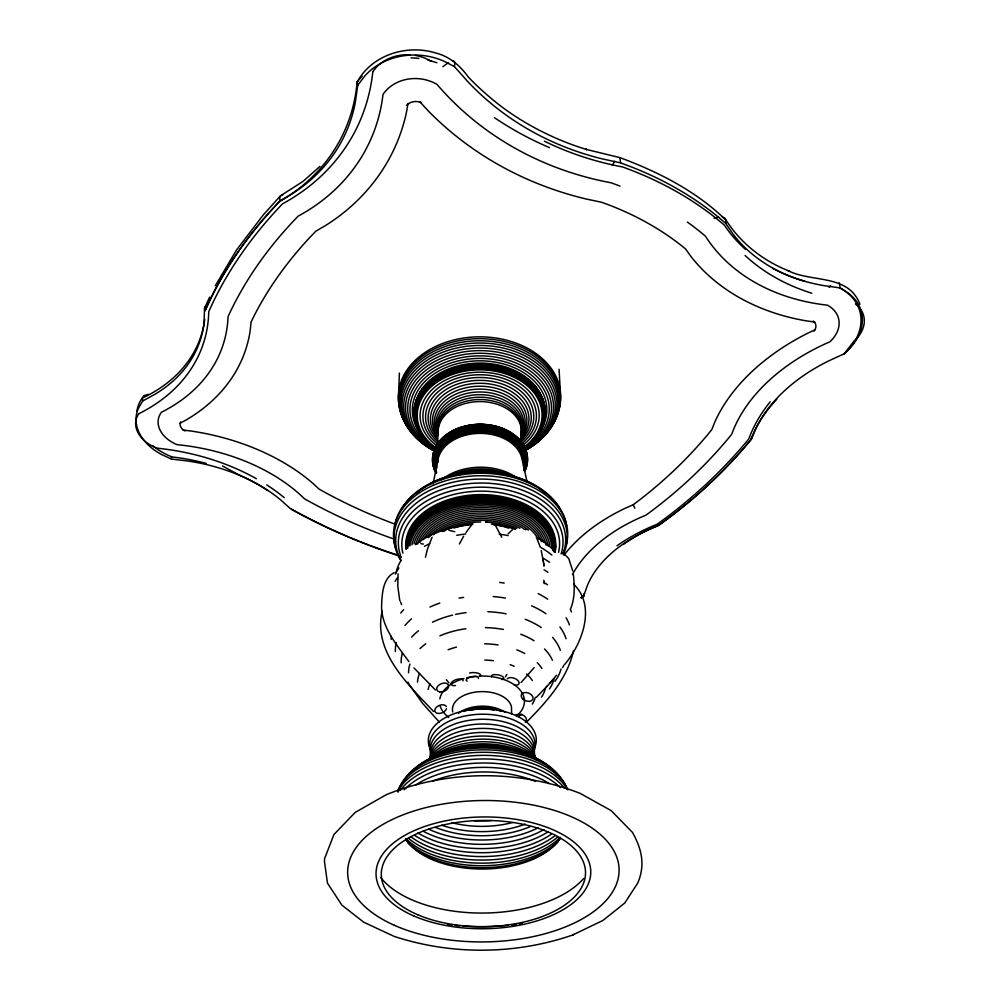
<?xml version="1.0" encoding="UTF-8"?>
<svg xmlns="http://www.w3.org/2000/svg" width="1000" height="1000" viewBox="0 0 1000 1000"><rect width="100%" height="100%" fill="white"/><g stroke="black" fill="none" stroke-linecap="round" stroke-linejoin="round"><path stroke-width="1.5" d="M581.213 597.688L583.675 595.988L587.362 585.55A134.838 85.2 -7 0 1 646.275 530.788L658.337 525.55L668.413 518.15A636.287 508.837 14.8 0 0 743.3 448.65L751.438 439.038L755.812 428.663A152.625 101.988 -14 0 1 828.225 361.138L844.175 353.787L851.375 346.488A58 42.462 -14.3 0 0 848.512 293.263L840.325 287.962L823.05 285.487A184.85 143.05 -23.1 0 1 733.062 234.088L725.662 223.312L717 216.025A316.075 233.8 -0.5 0 0 631.763 167.075L620.5 162.838L619.963 157.637L585.675 149.262L586.85 149.588C557.062 140.488 528.763 126.562 503.6 108.188C491.062 98.863 479.325 88.525 468.5 77.25C460.238 65.812 449.7 56.45 435.75 53.012C406.975 43.987 371.6 54.812 357.075 82.287A209.475 175.725 24.7 0 1 279.15 201.788A510.588 362.163 -8.1 0 0 205.463 309.887M398.7 391.337L399.387 373.075M209.625 297.113L204.5 308.275L204.05 323.088A171.325 123.1 17.8 0 1 155.4 394L142.637 401.05L138.6 407.925A54.688 38.263 10.1 0 0 161.925 454.688L171.3 459.025L187.862 461.025A141.3 91.037 8.4 0 1 281.225 500.387L290.075 508.363L301.438 514.538A607.062 507.788 -12.4 0 0 349.15 537.112M398.075 573.825L397.788 586.138L399.462 598.425A29.475 14.825 -17.8 0 0 400.012 600.962M725.662 223.312L725.95 220.238C696.663 191.312 658.45 171.925 619.963 157.637M171.3 459.025L171.513 456.9A152.4 99.25 11.3 0 1 206.112 463.387M751.438 439.038L751.712 436.587M573.513 650.612C567.463 678.575 547 701.513 527.288 721.338M357.075 82.287L357.775 85.2L355.25 102.625A195.25 161.4 23.4 0 1 293.175 193.125L279.975 200.975L270.312 211.388A506.637 359.738 -8 0 0 210 300.038L204.9 311.112M407.975 103.562L406.488 112.25A251.275 207.963 23.7 0 1 325.25 225.725L315.925 231.112L310.425 236.825A461.225 326.2 -7.8 0 0 254.05 315.988L251.05 322.113L250.212 330.487A221.025 158.988 17.9 0 1 186.2 419.925L179.825 423.35M581.062 597.688L583.675 595.988L584.138 593.625M620.5 162.838L602.425 158.925A320.138 287.25 -34.7 0 1 468.512 82.387L454.35 66.537L454.988 63.338L454.387 61.413L452.6 60.9M382.175 611.2C372.713 651.938 408.3 684.725 433.575 711.488M433.075 483.812L437.938 460.188M425.438 557.188L427.5 549L432.1 537.238M180.65 422L180.125 423.875A10.425 7.287 10.1 0 0 182.825 429.525L184.938 430.962M570.513 609.05C575.075 598.188 574.65 586 573.362 574.5M204.5 308.275L205.725 305.837M459.438 543.962L463.638 536.2M142.637 401.05L142.45 398.013L143.6 395.775L148.287 394.35M215.3 285.738L236.637 249.85L263.412 214.75L280.6 195.738L303.075 181.363L319.925 166.412M505.525 676.737L506.938 674.362M612.288 165.2L614.75 161.238M564.8 664.312C582.325 643.462 596.475 606.025 573.612 584.138M466.012 532.487L471.312 525.388M813.95 331.112L815.288 329.012A11.05 8.088 -14.2 0 0 814.812 322.663L813.188 321.025M357.775 85.2L364.825 75.975A64.212 55.425 5.4 0 1 443.825 61.137L454.35 66.537M844.175 353.787L854.262 340.838M550.037 682.913L556.55 675.225M534.138 667.6L521.112 682.525M536.388 697.3L547.45 685.812M545.675 687.825L552.1 680.562M508.038 533.837L512.475 529.675M829.013 287.425L830.713 285.788M406.55 105.35L408.9 103.425A12.237 10.55 5.3 0 1 419.812 102.062L421.35 102.613M442.875 66.662L448.537 62.562M564.062 555.062A173.812 109.95 -7 0 1 624.8 508.45L633.288 504.675L639.012 500.363A581.65 462.925 14.3 0 0 707.325 435.075L711.875 429.513L714.762 422.15A196.812 131.662 -14.1 0 1 807.312 333.4L815.387 329.6M581.188 597.487L583.675 595.988M394.175 572.6C382.312 578.875 382.1 594.8 381.55 606.587C381.85 628.062 397.038 645.1 408.913 661.65M572.612 935.05L602.962 920.425L624.775 902.987L637.775 882.987C645.462 864.875 641.787 849.05 632.45 832.375L611.15 810.6L580.112 793.35C518.387 769.325 447.638 769.938 386.25 794.7L355.2 812.412L333.925 834.525L324.5 858.888L324.475 861.538L327.463 883.15L341.9 905.138L363.8 922.262L394.288 936.438C451.838 955.275 515.35 954.725 572.612 935.05L574.05 934.35M282.762 194.9L280.6 195.738L279.65 197.812L279.975 200.975M714.1 218.25L718.662 217.062M183.025 430.062L191.488 431.1A182.162 117.5 8.4 0 1 312.863 483.338L319.062 489.1L325.5 492.675A552.288 459.525 -12 0 0 395.538 524.35M814.825 322.062L806.325 320.875A238.575 184.862 -23.3 0 1 691.275 256.9L685.55 248.95L681.1 245.338A271.175 200.05 -0.5 0 0 608.425 204.762L601.55 202.25L586.213 199.013A382.025 343.15 -35.8 0 1 428.825 111.487L419.938 101.912M448.913 530.25L454.75 531.7M420.812 543.6L423.35 544.1M428 60.05L436.938 62.75M859.938 304.288C848.3 273.675 812.2 282.825 788.075 270.688L789.887 271.363C763.263 261.087 739.625 242.65 724.8 218.088L722.312 217M510.325 500.85L525.138 506.712M222.475 465.95L238.775 474.825A152.775 99.475 11.3 0 1 267.712 490.475M564.725 554.55L568.725 558.513L572.737 570.95M435.387 689.95L413.95 667.9M439.263 722.038L422.55 703.312L409.9 685.362M446.325 679.725L448.9 682.837M407.912 682.15L409.212 684.3M495.788 526.05L501.75 537.238M839.137 282.725L840.325 287.962M633.288 504.675L634.825 508.2M400.6 602.125L401.625 604.575M536.987 538.663L540.013 546.512M541.213 550.562L543.413 561.775M527.062 481.85L522.15 459.762A42.375 29.938 -0.4 0 0 478.113 433.413A42.375 29.938 -0.4 0 0 437.688 462.8M543.013 558.837L544.025 566.138L543.587 563.062M559.087 369.3L560.237 390.575M511.65 714.237L511.488 706.988A29.625 17.637 -0.5 0 0 478.162 691.787A29.625 17.637 -0.5 0 0 452.75 711.975M467.1 681.2A6.312 2.338 -11.2 0 1 471.238 676.888A6.312 2.338 -11.2 0 1 478.387 678.525M442.238 531.512A4.688 2.112 -11.1 0 1 444.625 531.075M619.975 186.112A293.575 216.863 -0.5 0 0 610.925 182.75A350.95 315.062 -35.2 0 1 436.987 84.388A38.212 32.975 5.3 0 0 383 94.425A223.2 184.613 23.6 0 1 298.113 216.175A483.862 342.863 -7.9 0 0 228.05 316.637A196.137 141 17.9 0 1 161.363 412.275A32.55 22.775 10.1 0 0 177.113 444.675A161.713 104.25 8.4 0 1 304.475 498.787A579.538 483.45 -12.2 0 0 394.575 539.25M687.4 222.087A293.575 216.863 -0.5 0 1 705.462 236.225A211.663 163.9 -23.2 0 0 827.45 305.175A34.513 25.263 -14.2 0 1 829.887 341.788A174.7 116.788 -14 0 0 731.712 434.288A608.837 485.7 14.6 0 1 645.9 515.188A154.3 97.55 -7 0 0 572.45 574.538M840.188 288.1A61.887 45.237 -15.3 0 1 844.325 353.875M357.013 82.25A67.175 56.737 13.5 0 1 362.175 76.175M411.1 57.875A67.175 56.737 13.5 0 1 418.812 58.45M398.762 555.4A607.062 507.788 -12.4 0 1 370.2 545.475M368.787 544.938A607.062 507.788 -12.4 0 1 360.337 541.675M358.938 541.112A607.062 507.788 -12.4 0 1 350.55 537.7M204.737 319.363A184.688 129.475 18.6 0 1 142.463 398.013M171.6 456.788A59.212 41.55 10.1 0 1 152.762 445.65M136.938 410.988A59.212 41.55 10.1 0 1 142.275 397.925M583.775 596.05A53.575 34.787 1.2 0 1 581.35 597.675M616.962 545.775A161.612 101.075 -7.2 0 1 657.175 524.212A646.688 517.288 15.5 0 0 748.787 438.963A184.513 122.112 -14.5 0 1 770.188 401.788M266.762 484.925A173.912 110.875 8.8 0 1 284.237 497.65M156.488 448.113A174.225 111.062 8.8 0 1 256.4 478.713M156.537 448.05A34.825 24.225 10.7 0 1 138.875 413.575M139 413.638A208.9 148.988 18.8 0 0 208.75 311.7A510.175 361.362 -8.1 0 1 282.538 203.812A240.225 198.363 25.9 0 0 372.775 71.938M372.725 71.912A41.05 35.775 6.5 0 1 409.913 54.837M415.513 55.462A41.863 36.463 6.5 0 1 431.163 61.225M549.475 147.613A394.625 352.8 -41.6 0 1 494.5 117.713M811.787 293.238A233.55 179.75 -25 0 1 745.075 255.475M855.362 303.962A36.987 26.925 -15 0 1 854.338 340.887M544.375 141.175A345.55 309.237 -36.9 0 0 622.612 166.962A318.35 234.838 -0.5 0 1 724.525 225.312A201.188 154.25 -24.4 0 0 745.662 249.562M776.8 399.188A163.025 108.425 -14.1 0 0 750.825 439.812A645.888 516.763 15.3 0 1 659.163 524.975A145.562 91.6 -7.2 0 0 623.3 544.487M804.837 281.325A201.775 154.7 -24.4 0 1 772.85 268.412M399.725 556.15A640.525 539.562 -14.4 0 1 291.462 509.387M434.9 448.762A64.787 47.2 -0.4 0 1 433.4 381.562A64.787 47.2 -0.4 0 1 525.65 381.1A64.787 47.2 -0.4 0 1 524.625 448.312M435.363 448.787A64.1 46.688 -0.4 0 1 433.512 382.612A64.1 46.688 -0.4 0 1 524.388 381.312A64.1 46.688 -0.4 0 1 525.337 447.488M438.162 431.037A41.638 30.013 -0.4 0 1 483.325 401.675A41.638 30.013 -0.4 0 1 520.975 435.863M438.137 430.35A41.638 30.062 -0.4 0 1 482.4 399.575A41.638 30.062 -0.4 0 1 520.962 433.862M435.637 472.175A46.9 33.175 -0.4 0 1 478.913 428.162A46.9 33.175 -0.4 0 1 525.1 470.337M401.4 557.638A82.338 55.2 -0.5 0 1 478.375 487.212A82.338 55.2 -0.5 0 1 561.075 553.95M402.912 553.175A78.9 52.838 -0.5 0 1 480.55 491.163A78.9 52.838 -0.5 0 1 558.525 552.3M433.075 450.125A78.825 57.812 -0.4 0 1 420.913 364.825A78.825 57.812 -0.4 0 1 537.9 364.237A78.825 57.812 -0.4 0 1 526.35 449.663M417.688 439A79.875 58.637 -0.4 0 1 426.1 358.25A79.875 58.637 -0.4 0 1 536.325 360.275A79.875 58.637 -0.4 0 1 538.3 441.213M535.938 443.025A79.875 58.637 -0.4 0 1 526.938 448.738M432.463 449.212A79.875 58.637 -0.4 0 1 421.037 441.8M433.738 452.775A46.8 33.188 -0.4 0 1 480.925 424.438A46.8 33.188 -0.4 0 1 526.512 453.738M435.887 447.912A45.95 32.6 -0.4 0 1 437.188 445.2M437.837 444.062A45.95 32.6 -0.4 0 1 480.763 424.275A45.95 32.6 -0.4 0 1 522.737 444.775M438.137 435.45A45.412 32.925 -0.4 0 1 479.6 389.137A45.412 32.925 -0.4 0 1 521.375 435.05M438.125 434.162A43.938 31.825 -0.4 0 1 480.575 391.987A43.938 31.825 -0.4 0 1 520.763 435.05M434.538 448.537A65.312 47.587 -0.4 0 1 433.025 380.788A65.312 47.587 -0.4 0 1 526.025 380.325A65.312 47.587 -0.4 0 1 524.975 448.088M418.275 430.325A67.263 49.138 -0.4 0 1 442.725 368.975A67.263 49.138 -0.4 0 1 529.388 376.75A67.263 49.138 -0.4 0 1 532.075 440.538M415.15 405.887A64.787 47.312 -0.4 0 1 479.462 363.075A64.787 47.312 -0.4 0 1 544.038 405.275M435.562 448.988A65.625 47.838 -0.4 0 1 432.013 380.637A65.625 47.838 -0.4 0 1 525.837 379.275A65.625 47.838 -0.4 0 1 525.188 447.688M428.525 537.625A59.525 39.55 -0.5 0 1 523.013 528.225M433.438 534.725A58.7 38.963 -0.5 0 1 519.888 528.275M430.725 444.963A65.725 47.925 -0.4 0 1 430.962 380.737A65.725 47.925 -0.4 0 1 518.587 374.075A65.725 47.925 -0.4 0 1 536.25 436.938M534.237 439.275A65.725 47.925 -0.4 0 1 532.062 441.512M529.85 443.537A65.725 47.925 -0.4 0 1 526.45 446.275M435.5 448.438A65.725 47.925 -0.4 0 1 433.05 446.737M544.388 419.513A65.588 47.85 -0.4 0 1 542.762 424.913M541.638 427.562A65.588 47.85 -0.4 0 1 539.575 431.4M428.65 442.45A65.588 47.85 -0.4 0 1 425.3 439.175M422.337 435.662A65.588 47.85 -0.4 0 1 419.8 431.987M419.062 430.737A65.588 47.85 -0.4 0 1 414.075 413.925M414.075 410.775A65.588 47.85 -0.4 0 1 483.775 364.425A65.588 47.85 -0.4 0 1 544.925 416.425M448.6 476.613A51.15 35.188 -0.4 0 1 512.025 476.287M441.675 479.762A50.613 34.875 -0.4 0 1 517.825 478.488M415.25 419.538A65.225 47.6 -0.4 0 1 414.425 413.363M414.712 407.125A65.225 47.6 -0.4 0 1 479.475 364.038A65.225 47.6 -0.4 0 1 544.487 406.512M415.262 406.688A64.675 47.213 -0.4 0 1 454.412 367.788A64.675 47.213 -0.4 0 1 519.8 374.062M521.138 374.85A64.675 47.213 -0.4 0 1 539.963 394.025M540.612 395.312A64.675 47.213 -0.4 0 1 543.938 406.075M426.688 537.337A60.525 40.237 -0.5 0 1 528.488 530.15M438.625 444.762A56.775 41.325 -0.4 0 1 439.363 387.1A56.775 41.325 -0.4 0 1 518.587 385.875A56.775 41.325 -0.4 0 1 522 443.475M436.637 445.688A59.562 43.362 -0.4 0 1 437.775 384.85A59.562 43.362 -0.4 0 1 521.325 384.438A59.562 43.362 -0.4 0 1 522.875 445.25M435.863 472.762A47.4 33.55 -0.4 0 1 478.9 426.875A47.4 33.55 -0.4 0 1 524.963 470.925M419.837 394.412A63.963 46.7 -0.4 0 1 422.925 389.387M427.9 383.512A63.963 46.7 -0.4 0 1 434.575 377.825M437.075 376.1A63.963 46.7 -0.4 0 1 474 364.338M488.088 364.525A63.963 46.7 -0.4 0 1 519.35 374.125M520.662 374.9A63.963 46.7 -0.4 0 1 533.3 385.288M537.837 391.337A63.963 46.7 -0.4 0 1 539.288 393.85M438.162 433.125A42.8 30.975 -0.4 0 1 480.575 394.688A42.8 30.975 -0.4 0 1 520.9 434.025M428.575 383.65A63.137 46.1 -0.4 0 1 431.7 380.763M440.2 374.738A63.137 46.1 -0.4 0 1 446.488 371.488M449.162 370.337A63.137 46.1 -0.4 0 1 453.3 368.812M458.988 367.125A63.137 46.1 -0.4 0 1 471.012 364.988M487.962 364.913A63.137 46.1 -0.4 0 1 491 365.25M498.525 366.587A63.137 46.1 -0.4 0 1 504.3 368.125M508.475 369.538A63.137 46.1 -0.4 0 1 518.825 374.375M522.65 376.775A63.137 46.1 -0.4 0 1 525.062 378.5M436.675 472.163A47.35 33.562 -0.4 0 1 433.587 465.25M433.225 463.812A47.35 33.562 -0.4 0 1 479.913 424.938A47.35 33.562 -0.4 0 1 526.825 463.338M438.05 438.338A49.262 35.788 -0.4 0 1 447.925 391.812A49.262 35.788 -0.4 0 1 512.65 392.362A49.262 35.788 -0.4 0 1 520.45 439.038M438.025 436.7A47.2 34.263 -0.4 0 1 480.462 386.225A47.2 34.263 -0.4 0 1 520.625 437.413M436.337 470.462A45 31.8 -0.4 0 1 479.95 430.938A45 31.8 -0.4 0 1 523.8 470.012M436.825 468.013A43.738 30.9 -0.4 0 1 479.012 432.262A43.738 30.9 -0.4 0 1 523.538 466.238M438.212 432.337A42.038 30.375 -0.4 0 1 481.488 397.238A42.038 30.375 -0.4 0 1 520.65 434.513M435.85 449.05A69.65 50.9 -0.4 0 1 428.188 375.125A69.65 50.9 -0.4 0 1 529.65 373.75A69.65 50.9 -0.4 0 1 524.862 447.85M438.263 440.337A51.575 37.5 -0.4 0 1 444.975 390.225A51.575 37.5 -0.4 0 1 514.2 389.875A51.575 37.5 -0.4 0 1 521.237 439.925M435.775 450.262A71.9 52.575 -0.4 0 1 426.138 373.45A71.9 52.575 -0.4 0 1 531.663 372.025A71.9 52.575 -0.4 0 1 525 449.062M401.087 560.8A86.65 58.275 -0.4 0 1 476.388 479.175A86.65 58.275 -0.4 0 1 563.162 554.763M400.887 560.163A85 57.075 -0.5 0 1 476.075 483.137A85 57.075 -0.5 0 1 563.125 553.575M414 543.825A67.675 45.113 -0.5 0 1 482.85 505.812A67.675 45.113 -0.5 0 1 548.075 546.013M415.65 544.575A66.013 44 -0.5 0 1 481.737 507.525A66.013 44 -0.5 0 1 546.175 545.288M406.188 424.862A80.625 59.25 -0.4 0 1 435.163 350.675A80.625 59.25 -0.4 0 1 539.25 360.037A80.625 59.25 -0.4 0 1 542.175 437.1M414.825 435.562A80.625 59.25 -0.4 0 1 412.638 433.312M409.637 429.775A80.625 59.25 -0.4 0 1 406.987 426.112M405.8 423.325A81.037 59.612 -0.4 0 1 479.3 338.688A81.037 59.612 -0.4 0 1 553.375 422.6M459.637 474.6A52.888 36.3 -0.4 0 1 501.025 474.387M435.887 451.213A73.987 54.125 -0.4 0 1 424.188 371.675A73.987 54.125 -0.4 0 1 533.562 370.213A73.987 54.125 -0.4 0 1 524.938 450.012M553.975 679.175A73.188 44.763 -0.5 0 1 549.45 688.962M408.562 672.8A73.188 44.763 -0.5 0 1 409.95 664.038M420.037 648.6A73.188 44.763 -0.5 0 1 425.75 643.812M439.875 635.837A73.188 44.763 -0.5 0 1 465.838 628.725M485.513 627.6A73.188 44.763 -0.5 0 1 503.438 629.462M520.75 634.237A73.188 44.763 -0.5 0 1 534.038 640.725M544.513 648.962A73.188 44.763 -0.5 0 1 552.4 660.263M545.375 688.65A64.35 39.062 -0.5 0 1 541.562 697.05M417.512 682.188A64.35 39.062 -0.5 0 1 419.513 673.475M448.113 649.762A64.35 39.062 -0.5 0 1 456.488 647.087M484.688 643.8A64.35 39.062 -0.5 0 1 498.15 644.963M516.788 649.85A64.35 39.062 -0.5 0 1 524.775 653.512M537.275 662.7A64.35 39.062 -0.5 0 1 541.9 668.5M434.812 451.138A75.85 55.538 -0.4 0 1 423.162 369.212A75.85 55.538 -0.4 0 1 535.7 368.65A75.85 55.538 -0.4 0 1 524.65 450.688M433.862 450.775A77.475 56.762 -0.4 0 1 421.938 367.025A77.475 56.762 -0.4 0 1 536.9 366.438A77.475 56.762 -0.4 0 1 525.575 450.312M440.788 531.1A58.062 38.5 -0.5 0 1 516.838 528.45M555.262 835.462A88.7 48.8 -0.5 0 1 410.538 836.5M400.425 790.263A88.7 48.8 -0.5 0 1 481.725 758.975A88.7 48.8 -0.5 0 1 564.4 788.037M551.125 834.362A88.188 48.675 -0.5 0 1 414.625 835.35M397.738 791.762A88.188 48.675 -0.5 0 1 481.45 755.375A88.188 48.675 -0.5 0 1 567.125 789.212M557.45 837.175A88.5 48.537 -0.5 0 1 408.413 838.25M404.212 789.825A88.5 48.537 -0.5 0 1 481.75 763.012A88.5 48.537 -0.5 0 1 560.475 787.7M559.85 837.625A87.587 47.888 -0.5 0 1 483 863.15A87.587 47.888 -0.5 0 1 406.05 838.725M415.3 785.263A87.587 47.888 -0.5 0 1 549.188 783.512M560.237 838.825A85.975 46.875 -0.5 0 1 483.025 865.713A85.975 46.875 -0.5 0 1 405.712 839.95M432.887 781.05A85.975 46.875 -0.5 0 1 535.588 781.425M558.275 841.538A83.713 45.512 -0.5 0 1 483.05 867.688A83.713 45.512 -0.5 0 1 407.738 842.638M560.337 837.45A80.862 43.863 -0.5 0 1 483.062 869.025A80.862 43.863 -0.5 0 1 405.7 838.562M583.663 878.562A110.925 58.663 -0.6 0 1 480.737 913.062A110.925 58.663 -0.6 0 1 380.75 877.588M396.037 548.9A87.112 58.712 -0.4 0 1 479.412 475.737A87.112 58.712 -0.4 0 1 565.725 546.6M564.75 549.3A87.112 58.712 -0.4 0 1 562.938 553.288M423.162 539.675A61.7 41.05 -0.5 0 1 480.688 513.025A61.7 41.05 -0.5 0 1 538.337 539.038M419.975 542.362A63.012 41.95 -0.5 0 1 480.675 511.163A63.012 41.95 -0.5 0 1 541.525 541.688M406.062 547.85A74.675 49.875 -0.5 0 1 483.862 498.088A74.675 49.875 -0.5 0 1 555.188 551.388M406.413 548.525A74.325 49.625 -0.5 0 1 483.862 499.012A74.325 49.625 -0.5 0 1 554.85 552.038M406.438 542.1A74.612 49.887 -0.5 0 1 488.188 496.863A74.612 49.887 -0.5 0 1 554.925 551.425M405.975 548.612A74.763 49.962 -0.5 0 1 483.862 497.287A74.763 49.962 -0.5 0 1 555.075 552.137M436.5 473.175A47.55 33.675 -0.4 0 1 477.863 425.812A47.55 33.675 -0.4 0 1 525.1 470.012M561.05 669A80.5 49.638 -0.5 0 1 555 681.3M401.175 662.825A80.5 49.638 -0.5 0 1 402.463 652.738M411.688 637.062A80.5 49.638 -0.5 0 1 418.488 630.812M432.463 622.212A80.5 49.638 -0.5 0 1 452.587 615.112M455.513 614.438A80.5 49.638 -0.5 0 1 466.087 612.625M487.837 611.712A80.5 49.638 -0.5 0 1 506.163 613.825M525.262 619.288A80.5 49.638 -0.5 0 1 541.213 627.525M552.562 637.375A80.5 49.638 -0.5 0 1 560.337 650.325M563.962 665.025A86.213 53.6 -0.5 0 1 562.537 667.663M395.375 651.562A86.213 53.6 -0.5 0 1 396.225 642.537M404.938 625.562A86.213 53.6 -0.5 0 1 411.5 618.862M429.975 607.05A86.213 53.6 -0.5 0 1 439.812 603.05M459.062 598.1A86.213 53.6 -0.5 0 1 463.65 597.388M493.175 596.55A86.213 53.6 -0.5 0 1 505.4 598.1M531.65 605.837A86.213 53.6 -0.5 0 1 545.95 613.75M559.913 626.975A86.213 53.6 -0.5 0 1 566.062 638.7M535.35 697.288A54.062 32.575 -0.5 0 1 532.312 704.125M521.975 714.262A54.062 32.575 -0.5 0 1 518.275 716.513M428.162 689.475A54.062 32.575 -0.5 0 1 429.988 683.863M484.787 660.05A54.062 32.575 -0.5 0 1 493.375 660.7M510.175 664.663A54.062 32.575 -0.5 0 1 514.175 666.275M526.587 674A54.062 32.575 -0.5 0 1 532.3 680.5M479.113 676.112A42.45 25.412 -0.5 0 1 519.113 688.913A42.45 25.412 -0.5 0 1 516.413 716.137M448.762 717.438A42.45 25.412 -0.5 0 1 443.1 711.838M442.275 710.625A42.45 25.412 -0.5 0 1 440.037 705.525M439.812 698.888A42.45 25.412 -0.5 0 1 463.963 678.55M466.725 677.825A42.45 25.412 -0.5 0 1 476.312 676.3M435.913 448.625A63.3 46.087 -0.4 0 1 434.487 383.013A63.3 46.087 -0.4 0 1 524.587 382.562A63.3 46.087 -0.4 0 1 523.612 448.175M435.863 447.812A62.425 45.45 -0.4 0 1 435.325 383.425A62.425 45.45 -0.4 0 1 523.75 382.987A62.425 45.45 -0.4 0 1 523.663 447.375M437.475 441.613A54.1 39.35 -0.4 0 1 442.762 388.188A54.1 39.35 -0.4 0 1 516.375 387.825A54.1 39.35 -0.4 0 1 522.025 441.2M401.163 412.413A81.125 59.75 -0.4 0 1 479.288 336.838A81.125 59.75 -0.4 0 1 557.913 411.662M405.712 421.662A81.125 59.75 -0.4 0 1 402.262 415.125M408.95 545.65A72.138 48.125 -0.5 0 1 484.825 501.925A72.138 48.125 -0.5 0 1 552.875 550.45M407.788 548.125A73.012 48.712 -0.5 0 1 483.812 500.988A73.012 48.712 -0.5 0 1 553.675 551.587M411.912 544.888A69.4 46.288 -0.5 0 1 481.637 504.162A69.4 46.288 -0.5 0 1 549.788 545.45M417.587 544.05A64.45 42.938 -0.5 0 1 479.588 509.325A64.45 42.938 -0.5 0 1 543.45 541.975M474.113 425.363A43.562 30.925 -0.4 0 1 485.712 425.312M489.988 425.85A43.562 30.925 -0.4 0 1 492.812 426.388M498.4 427.887A43.562 30.925 -0.4 0 1 502.788 429.55M444.963 436.587A44.837 31.825 -0.4 0 1 450.875 432.212M452.188 431.45A44.837 31.825 -0.4 0 1 507.663 431.175M508.975 431.938A44.837 31.825 -0.4 0 1 513.825 435.312M409.9 545.825A71.188 47.475 -0.5 0 1 482.95 502.65A71.188 47.475 -0.5 0 1 551.888 548.125M458.3 713.35A29.838 17.562 -0.5 0 1 505.062 712.325M463.738 711.438A29.962 17.625 -0.5 0 1 500.613 711.2M429.175 760.15A53.625 30.6 -0.5 0 1 482.45 732.438A53.625 30.6 -0.5 0 1 535.812 759.425M429.412 759.1A55.287 31.45 -0.5 0 1 483.7 736.038A55.287 31.45 -0.5 0 1 536.263 759.712A57.512 32.6 -0.5 0 0 482.525 739.15A57.512 32.6 -0.5 0 0 428.9 760.375M405.95 549.1A74.987 50.2 -0.5 0 1 482.738 494.6A74.987 50.2 -0.5 0 1 555.013 551.163M391.2 639.338A90.262 56.6 -0.5 0 1 391.25 636.35M400.75 613.038A90.262 56.6 -0.5 0 1 403.638 609.675M499.675 582.425A90.262 56.6 -0.5 0 1 504.188 583.062M538.125 593.612A90.262 56.6 -0.5 0 1 547.7 599.163M566.062 617.8A90.262 56.6 -0.5 0 1 569.475 624.963M543.625 582.388A92.662 58.6 -0.5 0 1 547.5 584.725M570.325 609.288A92.662 58.6 -0.5 0 1 571.475 612.013M406.587 548.7A74.225 49.65 -0.5 0 1 406.5 545.8M406.838 541.475A74.225 49.65 -0.5 0 1 480.588 496.25A74.225 49.65 -0.5 0 1 554.562 540.65M407.675 539.538A73.612 49.262 -0.5 0 1 411.087 529.663M411.812 528.3A73.612 49.262 -0.5 0 1 490.275 496.475A73.612 49.262 -0.5 0 1 553.962 540.138M395.475 541.9A86.388 58.325 -0.4 0 1 394.825 538.9M394.562 526.688A86.388 58.325 -0.4 0 1 480.438 473.25A86.388 58.325 -0.4 0 1 566.587 525.75M401.337 509.5A84.513 57.162 -0.4 0 1 480.425 471.887A84.513 57.162 -0.4 0 1 559.7 508.65M429.9 748.175A54 31.375 -0.5 0 1 482.25 708.938A54 31.375 -0.5 0 1 534.763 747.475M529.875 826.8A79.612 44.4 -0.5 0 1 435.712 827.475M412.525 770.837A79.612 44.4 -0.5 0 1 487.95 747A79.612 44.4 -0.5 0 1 557.225 775.212M538.4 827.638A82.638 45.987 -0.5 0 1 428.537 829.075M405.312 778.438A82.638 45.987 -0.5 0 1 485.1 748.037A82.638 45.987 -0.5 0 1 561.688 779.912M430.213 749.825A52.775 30.55 -0.5 0 1 484.575 714.225A52.775 30.55 -0.5 0 1 533.6 751.725M430.6 753A52.112 30.062 -0.5 0 1 483.462 719.262A52.112 30.062 -0.5 0 1 533.888 753.6M422.45 516.737A71.938 48.163 -0.5 0 1 424.55 514.875M429.2 511.325A71.938 48.163 -0.5 0 1 433.025 508.875M435.688 507.362A71.938 48.163 -0.5 0 1 446.438 502.537M452.238 500.625A71.938 48.163 -0.5 0 1 454.988 499.862M457.8 499.175A71.938 48.163 -0.5 0 1 460.675 498.562M463.575 498.025A71.938 48.163 -0.5 0 1 493.237 497.25M496.175 497.625A71.938 48.163 -0.5 0 1 499.1 498.088M501.987 498.638A71.938 48.163 -0.5 0 1 508.975 500.325M525.55 506.875A71.938 48.163 -0.5 0 1 529.525 509.15M532.05 510.775A71.938 48.163 -0.5 0 1 535.6 513.375M433.963 756.012A60.287 34.05 -0.5 0 1 534.487 758.162M434.825 756.35A63.562 35.8 -0.5 0 1 531.613 756.513M407.025 547.663A73.763 49.225 -0.5 0 1 483.837 500A73.763 49.225 -0.5 0 1 554.425 551.15M429.95 759.587A52.538 30.087 -0.5 0 1 482.413 728.413A52.538 30.087 -0.5 0 1 534.987 758.875M416.413 493.1A81.675 55.325 -0.4 0 1 426.488 485.838M429.275 484.237A81.675 55.325 -0.4 0 1 535.8 486.1M538.45 487.812A81.675 55.325 -0.4 0 1 545.65 493.387M396.012 572.863A85.85 56.075 -0.5 0 1 400.487 561.337M415.562 544.45A85.85 56.075 -0.5 0 1 472.312 524.7M494.062 524.975A85.85 56.075 -0.5 0 1 514.95 528.787M536.15 537.225A85.85 56.075 -0.5 0 1 555.163 551.875M395.3 574.212A89.938 58.288 -0.5 0 1 398.938 567.975M424.462 546.312A89.938 58.288 -0.5 0 1 429.625 543.763M456.763 535.325A89.938 58.288 -0.5 0 1 465.75 533.962M499.212 534.15A89.938 58.288 -0.5 0 1 508.137 535.612M540.35 547.212A89.938 58.288 -0.5 0 1 551.888 555.062M512.337 822.575A71.513 40.05 -0.5 0 1 451.688 822.613M437.987 755.325A71.513 40.05 -0.5 0 1 527.312 754.725M525.225 824.087A76.112 42.525 -0.5 0 1 441.688 825.175M421.037 764.562A76.112 42.525 -0.5 0 1 544.312 763.725M543.962 829.513A85.113 47.25 -0.5 0 1 422.975 831.1M398.263 791.938A85.113 47.25 -0.5 0 1 480.2 749.862A85.113 47.25 -0.5 0 1 566.487 788.025M547.812 832A86.988 48.15 -0.5 0 1 417.9 832.938M397.675 791.05A86.988 48.15 -0.5 0 1 482.725 752.288A86.988 48.15 -0.5 0 1 567.863 789.875M522.263 923.5A141.05 74.688 -0.6 0 1 519.2 923.962M516.125 924.4A141.05 74.688 -0.6 0 1 511.488 924.975M508.387 925.312A141.05 74.688 -0.6 0 1 462.987 926.075M459.875 925.837A141.05 74.688 -0.6 0 1 455.225 925.413M452.125 925.088A141.05 74.688 -0.6 0 1 447.5 924.525M544.025 569.862A93.387 59.55 -0.5 0 1 547.938 572.238M395.1 581.325A92.463 59.45 -0.5 0 1 397.55 577.675M543.3 558.312A92.463 59.45 -0.5 0 1 549.612 562.337M436.413 472.762A46.075 32.575 -0.4 0 1 478.938 429.55A46.075 32.575 -0.4 0 1 524.325 470.962M444.975 530.425A57.613 38.175 -0.5 0 1 480.75 521.962M485.412 522.062A57.613 38.175 -0.5 0 1 515.363 529.412M412.55 528.062A72.838 48.75 -0.5 0 1 414.8 524.487M418.488 519.888A72.838 48.75 -0.5 0 1 433.75 507.887M435.112 507.137A72.838 48.75 -0.5 0 1 539.575 516M541.763 518.112A72.838 48.75 -0.5 0 1 547.312 524.95M454.137 528A57.362 37.975 -0.5 0 1 473.088 523.9M491.475 524.125A57.362 37.975 -0.5 0 1 508.775 528.188M491.262 820.588A67.325 37.8 -0.5 0 1 474.212 820.7M435.262 756.6A67.325 37.8 -0.5 0 1 528.688 755.263M430.4 754.188A52.025 29.913 -0.5 0 1 482.375 724.013A52.025 29.913 -0.5 0 1 534.45 753.487M451.863 476.312A51.913 35.675 -0.4 0 1 507.475 475.462M470.438 710.325A30.312 17.8 -0.5 0 1 493.925 710.163M515.65 715.337A6.138 4.338 20.1 0 1 523.962 715.7A6.138 4.338 20.1 0 1 525.363 722.188M507.4 678.863A6.288 3.35 20.3 0 1 513.987 678.175A6.288 3.35 20.3 0 1 519.125 682.862A6.288 3.35 20.3 0 1 514.3 685.15M446.475 708.725A6.212 3.95 -22.7 0 1 437.475 713.337A6.212 3.95 -22.7 0 1 437.15 706.637A6.212 3.95 -22.7 0 1 446.375 706.6M469.562 673.062A6.312 2.112 3.6 0 1 477.825 673.15A6.312 2.112 3.6 0 1 479.988 675.975M486.062 522.15A4.713 1.963 3.7 0 1 487.075 522.487M491.5 676.75A6.312 2.338 10.1 0 1 495.175 674.6A6.312 2.338 10.1 0 1 502.812 676.688A6.312 2.338 10.1 0 1 501.763 679.55M543.787 580.3A29.638 12.6 10.1 0 1 544.275 583.7M523.775 529.025A4.688 2.112 10 0 1 526.062 529.7M455.462 685.588A6.3 2.862 -17.9 0 1 451.112 683.275A6.3 2.862 -17.9 0 1 457.65 679.212A6.3 2.862 -17.9 0 1 463.125 680.825M522.525 698.662A6.238 4.1 21.6 0 0 532.75 699.575A6.238 4.1 21.6 0 0 526.125 692.5A6.238 4.1 21.6 0 0 522.525 698.662M417.625 914.7A102.112 53.125 -0.6 0 0 583.913 882.163A102.112 53.125 -0.6 0 0 448.587 823.875A102.112 53.125 -0.6 0 0 417.625 914.7M414.038 916.05A107.387 55.9 -0.6 0 0 589.038 882.038A107.387 55.9 -0.6 0 0 447.013 820.537A107.387 55.9 -0.6 0 0 414.038 916.05M394.387 925.3A135.75 70.713 -0.6 0 0 616.6 883.713A135.75 70.713 -0.6 0 0 438.988 804.737A135.75 70.713 -0.6 0 0 394.387 925.3M439.8 691.912A6.288 4.062 -22.9 0 0 448.638 686A6.288 4.062 -22.9 0 0 439.462 684.638A6.288 4.062 -22.9 0 0 439.8 691.912"/></g></svg>
